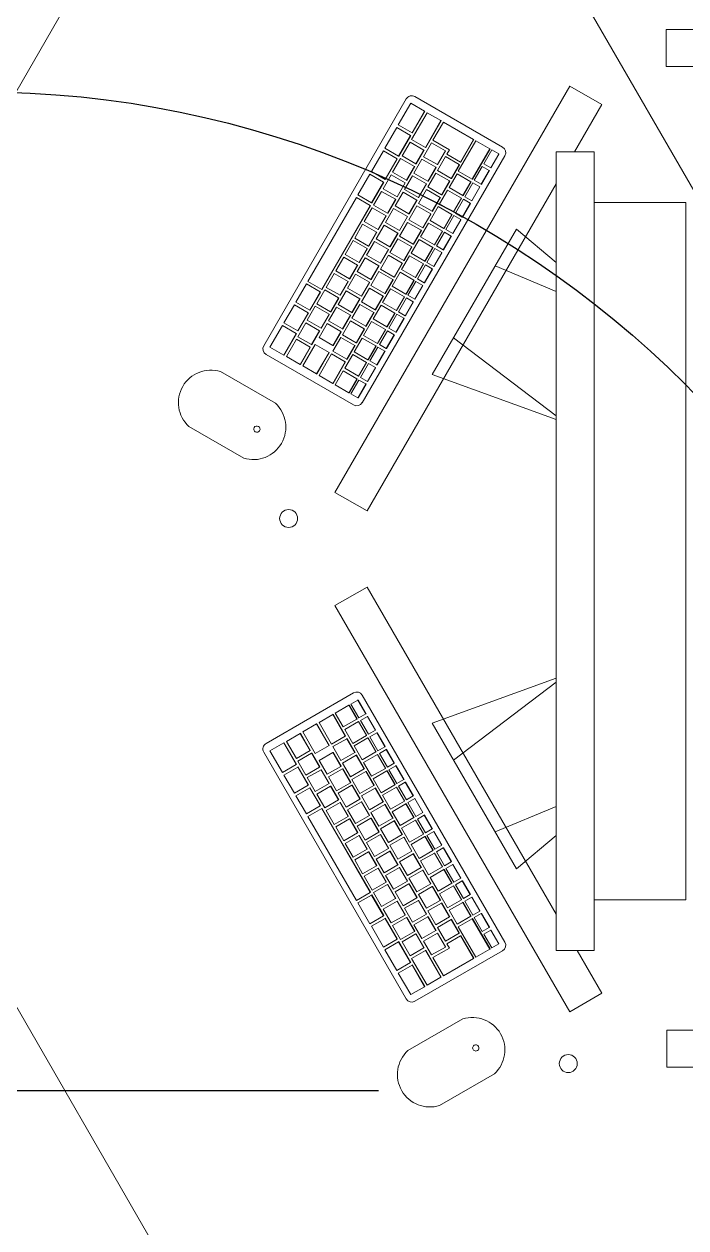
# Model space of a CAD drawing. Header units: millimetres. Extents: x 155920 to 295199, y -4084 to 97293.
# Drawn here: x 174610 to 175273, y 20042 to 21247 of the extents above; entities that cross this region are included whole.
import ezdxf

# ---------------------------------------------------------------- set-up
doc = ezdxf.new("R2010")
doc.units = ezdxf.units.MM
doc.header["$MEASUREMENT"] = 0
for name, color, linetype, lineweight in [('A-GENM', 8, 'CONTINUOUS', 9), ('E-ELEC-EQPM', 8, 'CONTINUOUS', 9), ('I-FURN', 8, 'CONTINUOUS', 9)]:
    doc.layers.add(name, color=color, linetype=linetype, lineweight=lineweight)
doc.layers.add('Social Distancing', color=7, linetype='CONTINUOUS')

msp = doc.modelspace()

# ---------------------------------------------------------------- linework, layer by layer
at = {"layer": 'A-GENM'}
for p, q in [((174850.4, 20924.9), (174993.1, 21172.2)), ((175001.8, 21174.5), (175089.4, 21124)), ((174997.6, 21167.9), (174985.1, 21146.2)), ((175011.4, 21159.9), (174997.6, 21167.9)), ((174998.9, 21138.3), (175011.4, 21159.9)), ((175011.6, 21159.8), (174999.1, 21138.1)), ((175011.4, 21159.9), (175011.6, 21159.8)), ((175013.9, 21158.4), (174998.4, 21131.6)), ((175012.3, 21123.6), (175027.8, 21150.5)), ((175028, 21150.3), (175012.5, 21123.5)), ((175027.8, 21150.5), (175013.9, 21158.4)), ((175030.3, 21149), (175019.8, 21130.8)), ((175027.8, 21150.5), (175028, 21150.3)), ((175060.5, 21131.5), (175030.3, 21149)), ((174983.6, 21143.6), (174971.6, 21122.9)), ((174997.4, 21135.7), (174983.6, 21143.6)), ((174985.1, 21146.2), (174998.9, 21138.3)), ((174985.4, 21114.9), (174997.4, 21135.7)), ((174997.6, 21135.5), (174985.6, 21114.8)), ((174997.4, 21135.7), (174997.6, 21135.5)), ((174998.9, 21138.3), (174999.1, 21138.1)), ((174971.6, 21122.9), (174985.4, 21114.9)), ((174996.9, 21129), (174988.9, 21115.1)), ((175010.8, 21121), (174996.9, 21129)), ((174998.4, 21131.6), (175012.3, 21123.6)), ((175018.3, 21128.2), (175010.3, 21114.3)), ((175012.3, 21123.6), (175012.5, 21123.5)), ((175032.2, 21120.2), (175018.3, 21128.2)), ((175019.8, 21130.8), (175036.2, 21121.3)), ((175062.6, 21130.3), (175045.1, 21100)), ((175047.5, 21109), (175060.5, 21131.5)), ((175060.8, 21131.4), (175047.8, 21108.9)), ((175060.5, 21131.5), (175060.8, 21131.4)), ((175076.7, 21122.2), (175062.6, 21130.3)), ((175091.8, 21115.3), (174949, 20868)), ((174970.1, 21120.3), (174958.1, 21099.5)), ((174983.9, 21112.3), (174970.1, 21120.3)), ((174971.9, 21091.5), (174983.9, 21112.3)), ((174984.1, 21112.2), (174972.1, 21091.4)), ((174987.4, 21112.5), (174979.4, 21098.7)), ((174983.9, 21112.3), (174984.1, 21112.2)), ((174985.4, 21114.9), (174985.6, 21114.8)), ((175001.3, 21104.6), (174987.4, 21112.5)), ((174988.9, 21115.1), (175002.8, 21107.2)), ((175008.8, 21111.7), (175000.8, 21097.9)), ((175002.8, 21107.2), (175010.8, 21121)), ((175011, 21120.9), (175003, 21107)), ((175022.7, 21103.8), (175008.8, 21111.7)), ((175010.3, 21114.3), (175024.2, 21106.4)), ((175010.8, 21121), (175011, 21120.9)), ((175024.2, 21106.4), (175032.2, 21120.2)), ((175032.2, 21114.4), (175024.2, 21100.5)), ((175032.4, 21120.1), (175024.4, 21106.2)), ((175032.2, 21120.2), (175032.4, 21120.1)), ((175046, 21106.4), (175032.2, 21114.4)), ((175036.2, 21121.3), (175033.7, 21117)), ((175033.7, 21117), (175047.5, 21109)), ((175059.2, 21091.9), (175076.7, 21122.2)), ((175076.9, 21122.1), (175059.4, 21091.8)), ((175078.7, 21121.1), (175070.7, 21107.2)), ((175076.7, 21122.2), (175076.9, 21122.1)), ((175077.6, 21103.2), (175085.6, 21117.1)), ((175085.8, 21117), (175077.8, 21103.1)), ((175085.6, 21117.1), (175078.7, 21121.1)), ((175085.6, 21117.1), (175085.8, 21117)), ((174958.1, 21099.5), (174971.9, 21091.5)), ((174979.4, 21098.7), (174993.3, 21090.7)), ((174993.3, 21090.7), (175001.3, 21104.6)), ((175001.5, 21104.4), (174993.5, 21090.6)), ((175001.3, 21104.6), (175001.5, 21104.4)), ((175002.8, 21107.2), (175003, 21107)), ((175014.7, 21089.9), (175022.7, 21103.8)), ((175022.9, 21103.6), (175014.9, 21089.8)), ((175022.7, 21103.8), (175022.9, 21103.6)), ((175024.2, 21106.4), (175024.4, 21106.2)), ((175024.2, 21100.5), (175038, 21092.6)), ((175038, 21092.6), (175046, 21106.4)), ((175046.3, 21106.3), (175038.3, 21092.4)), ((175045.1, 21100), (175059.2, 21091.9)), ((175046, 21106.4), (175046.3, 21106.3)), ((175047.5, 21109), (175047.8, 21108.9)), ((175069.2, 21104.6), (175061.2, 21090.8)), ((175068.1, 21086.8), (175076.1, 21100.6)), ((175076.3, 21100.5), (175068.3, 21086.6)), ((175076.1, 21100.6), (175069.2, 21104.6)), ((175070.7, 21107.2), (175077.6, 21103.2)), ((175076.1, 21100.6), (175076.3, 21100.5)), ((175077.6, 21103.2), (175077.8, 21103.1)), ((174956.6, 21096.9), (174944.6, 21076.1)), ((174970.4, 21088.9), (174956.6, 21096.9)), ((174958.4, 21068.1), (174970.4, 21088.9)), ((174970.6, 21088.8), (174958.6, 21068)), ((174977.9, 21096.1), (174969.9, 21082.2)), ((174970.4, 21088.9), (174970.6, 21088.8)), ((174971.9, 21091.5), (174972.1, 21091.4)), ((174991.8, 21088.1), (174977.9, 21096.1)), ((174983.8, 21074.3), (174991.8, 21088.1)), ((174992, 21088), (174984, 21074.1)), ((174999.3, 21095.3), (174991.3, 21081.4)), ((174991.8, 21088.1), (174992, 21088)), ((174993.3, 21090.7), (174993.5, 21090.6)), ((175013.2, 21087.3), (174999.3, 21095.3)), ((175000.8, 21097.9), (175014.7, 21089.9)), ((175005.2, 21073.5), (175013.2, 21087.3)), ((175013.4, 21087.2), (175005.4, 21073.3)), ((175013.2, 21087.3), (175013.4, 21087.2)), ((175022.7, 21097.9), (175014.7, 21084.1)), ((175014.7, 21089.9), (175014.9, 21089.8)), ((175036.5, 21090), (175022.7, 21097.9)), ((175028.5, 21076.1), (175036.5, 21090)), ((175036.8, 21089.8), (175028.8, 21076)), ((175043.9, 21097.3), (175035.9, 21083.4)), ((175036.5, 21090), (175036.8, 21089.8)), ((175038, 21092.6), (175038.3, 21092.4)), ((175057.7, 21089.3), (175043.9, 21097.3)), ((175049.7, 21075.4), (175057.7, 21089.3)), ((175057.9, 21089.2), (175049.9, 21075.3)), ((175059.7, 21088.2), (175051.7, 21074.3)), ((175057.7, 21089.3), (175057.9, 21089.2)), ((175059.2, 21091.9), (175059.4, 21091.8)), ((175066.6, 21084.2), (175059.7, 21088.2)), ((175061.2, 21090.8), (175068.1, 21086.8)), ((175068.1, 21086.8), (175068.3, 21086.6)), ((174944.6, 21076.1), (174958.4, 21068.1)), ((174968.4, 21079.6), (174960.4, 21065.8)), ((174982.3, 21071.7), (174968.4, 21079.6)), ((174969.9, 21082.2), (174983.8, 21074.3)), ((174989.8, 21078.8), (174981.8, 21065)), ((174983.8, 21074.3), (174984, 21074.1)), ((175003.7, 21070.9), (174989.8, 21078.8)), ((174991.3, 21081.4), (175005.2, 21073.5)), ((175013.2, 21081.5), (175005.2, 21067.6)), ((175027, 21073.5), (175013.2, 21081.5)), ((175014.7, 21084.1), (175028.5, 21076.1)), ((175034.4, 21080.8), (175026.4, 21067)), ((175028.5, 21076.1), (175028.8, 21076)), ((175048.2, 21072.8), (175034.4, 21080.8)), ((175035.9, 21083.4), (175049.7, 21075.4)), ((175049.7, 21075.4), (175049.9, 21075.3)), ((175051.7, 21074.3), (175058.6, 21070.3)), ((175058.6, 21070.3), (175066.6, 21084.2)), ((175066.8, 21084), (175058.8, 21070.2)), ((175066.6, 21084.2), (175066.8, 21084)), ((174943.1, 21073.5), (174894.6, 20989.5)), ((174908.4, 20981.5), (174956.9, 21065.5)), ((174957.1, 21065.4), (174908.6, 20981.4)), ((174956.9, 21065.5), (174943.1, 21073.5)), ((174958.9, 21063.2), (174950.9, 21049.3)), ((174956.9, 21065.5), (174957.1, 21065.4)), ((174958.4, 21068.1), (174958.6, 21068)), ((174972.8, 21055.2), (174958.9, 21063.2)), ((174960.4, 21065.8), (174974.3, 21057.8)), ((174980.3, 21062.4), (174972.3, 21048.5)), ((174974.3, 21057.8), (174982.3, 21071.7)), ((174982.5, 21071.5), (174974.5, 21057.7)), ((174994.2, 21054.4), (174980.3, 21062.4)), ((174981.8, 21065), (174995.7, 21057)), ((174982.3, 21071.7), (174982.5, 21071.5)), ((174995.7, 21057), (175003.7, 21070.9)), ((175003.7, 21065), (174995.7, 21051.2)), ((175003.9, 21070.7), (174995.9, 21056.9)), ((175003.7, 21070.9), (175003.9, 21070.7)), ((175017.5, 21057.1), (175003.7, 21065)), ((175005.2, 21073.5), (175005.4, 21073.3)), ((175005.2, 21067.6), (175019, 21059.7)), ((175024.9, 21064.4), (175016.9, 21050.5)), ((175019, 21059.7), (175027, 21073.5)), ((175027.3, 21073.4), (175019.3, 21059.5)), ((175038.7, 21056.4), (175024.9, 21064.4)), ((175026.4, 21067), (175040.2, 21059)), ((175027, 21073.5), (175027.3, 21073.4)), ((175040.2, 21059), (175048.2, 21072.8)), ((175048.4, 21072.7), (175040.4, 21058.9)), ((175050.2, 21071.7), (175042.2, 21057.9)), ((175048.2, 21072.8), (175048.4, 21072.7)), ((175049.1, 21053.9), (175057.1, 21067.7)), ((175057.3, 21067.6), (175049.3, 21053.7)), ((175057.1, 21067.7), (175050.2, 21071.7)), ((175057.1, 21067.7), (175057.3, 21067.6)), ((175058.6, 21070.3), (175058.8, 21070.2)), ((174964.8, 21041.3), (174972.8, 21055.2)), ((174973, 21055.1), (174965, 21041.2)), ((174972.8, 21055.2), (174973, 21055.1)), ((174974.3, 21057.8), (174974.5, 21057.7)), ((174986.2, 21040.5), (174994.2, 21054.4)), ((174994.4, 21054.3), (174986.4, 21040.4)), ((174994.2, 21054.4), (174994.4, 21054.3)), ((174995.7, 21057), (174995.9, 21056.9)), ((174995.7, 21051.2), (175009.5, 21043.2)), ((175009.5, 21043.2), (175017.5, 21057.1)), ((175017.8, 21056.9), (175009.8, 21043.1)), ((175016.9, 21050.5), (175030.7, 21042.5)), ((175017.5, 21057.1), (175017.8, 21056.9)), ((175019, 21059.7), (175019.3, 21059.5)), ((175030.7, 21042.5), (175038.7, 21056.4)), ((175038.9, 21056.3), (175030.9, 21042.4)), ((175040.7, 21055.3), (175032.7, 21041.4)), ((175038.7, 21056.4), (175038.9, 21056.3)), ((175039.6, 21037.4), (175047.6, 21051.3)), ((175047.8, 21051.1), (175039.8, 21037.3)), ((175040.2, 21059), (175040.4, 21058.9)), ((175047.6, 21051.3), (175040.7, 21055.3)), ((175042.2, 21057.9), (175049.1, 21053.9)), ((175047.6, 21051.3), (175047.8, 21051.1)), ((175049.1, 21053.9), (175049.3, 21053.7)), ((174949.4, 21046.7), (174941.4, 21032.9)), ((174963.3, 21038.7), (174949.4, 21046.7)), ((174950.9, 21049.3), (174964.8, 21041.3)), ((174955.3, 21024.9), (174963.3, 21038.7)), ((174963.5, 21038.6), (174955.5, 21024.8)), ((174970.8, 21045.9), (174962.8, 21032.1)), ((174963.3, 21038.7), (174963.5, 21038.6)), ((174964.8, 21041.3), (174965, 21041.2)), ((174984.7, 21037.9), (174970.8, 21045.9)), ((174972.3, 21048.5), (174986.2, 21040.5)), ((174994.2, 21048.6), (174986.2, 21034.7)), ((174986.2, 21040.5), (174986.4, 21040.4)), ((175008, 21040.6), (174994.2, 21048.6)), ((175000, 21026.7), (175008, 21040.6)), ((175008.3, 21040.5), (175000.3, 21026.6)), ((175015.4, 21047.9), (175007.4, 21034.1)), ((175008, 21040.6), (175008.3, 21040.5)), ((175009.5, 21043.2), (175009.8, 21043.1)), ((175029.2, 21039.9), (175015.4, 21047.9)), ((175021.2, 21026.1), (175029.2, 21039.9)), ((175029.4, 21039.8), (175021.4, 21025.9)), ((175031.2, 21038.8), (175023.2, 21025)), ((175029.2, 21039.9), (175029.4, 21039.8)), ((175030.7, 21042.5), (175030.9, 21042.4)), ((175038.1, 21034.8), (175031.2, 21038.8)), ((175032.7, 21041.4), (175039.6, 21037.4)), ((174939.9, 21030.3), (174931.9, 21016.4)), ((174953.8, 21022.3), (174939.9, 21030.3)), ((174941.4, 21032.9), (174955.3, 21024.9)), ((174961.3, 21029.5), (174953.3, 21015.6)), ((174975.2, 21021.5), (174961.3, 21029.5)), ((174962.8, 21032.1), (174976.7, 21024.1)), ((174976.7, 21024.1), (174984.7, 21037.9)), ((174984.7, 21032.1), (174976.7, 21018.3)), ((174984.9, 21037.8), (174976.9, 21023.9)), ((174984.7, 21037.9), (174984.9, 21037.8)), ((174998.5, 21024.1), (174984.7, 21032.1)), ((174986.2, 21034.7), (175000, 21026.7)), ((175005.9, 21031.5), (174997.9, 21017.6)), ((175000, 21026.7), (175000.3, 21026.6)), ((175019.7, 21023.5), (175005.9, 21031.5)), ((175007.4, 21034.1), (175021.2, 21026.1)), ((175021.2, 21026.1), (175021.4, 21025.9)), ((175030.1, 21021), (175038.1, 21034.8)), ((175038.3, 21034.7), (175030.3, 21020.8)), ((175038.1, 21034.8), (175038.3, 21034.7)), ((175039.6, 21037.4), (175039.8, 21037.3)), ((174931.9, 21016.4), (174945.8, 21008.4)), ((174945.8, 21008.4), (174953.8, 21022.3)), ((174954, 21022.2), (174946, 21008.3)), ((174953.3, 21015.6), (174967.2, 21007.6)), ((174953.8, 21022.3), (174954, 21022.2)), ((174955.3, 21024.9), (174955.5, 21024.8)), ((174967.2, 21007.6), (174975.2, 21021.5)), ((174975.2, 21015.7), (174967.2, 21001.8)), ((174975.4, 21021.4), (174967.4, 21007.5)), ((174975.2, 21021.5), (174975.4, 21021.4)), ((174989, 21007.7), (174975.2, 21015.7)), ((174976.7, 21024.1), (174976.9, 21023.9)), ((174976.7, 21018.3), (174990.5, 21010.3)), ((174996.4, 21015), (174988.4, 21001.2)), ((174990.5, 21010.3), (174998.5, 21024.1)), ((174998.8, 21024), (174990.8, 21010.2)), ((175010.2, 21007), (174996.4, 21015)), ((174997.9, 21017.6), (175011.7, 21009.6)), ((174998.5, 21024.1), (174998.8, 21024)), ((175011.7, 21009.6), (175019.7, 21023.5)), ((175019.9, 21023.3), (175011.9, 21009.5)), ((175021.7, 21022.4), (175013.7, 21008.5)), ((175019.7, 21023.5), (175019.9, 21023.3)), ((175020.6, 21004.5), (175028.6, 21018.4)), ((175028.8, 21018.2), (175020.8, 21004.4)), ((175028.6, 21018.4), (175021.7, 21022.4)), ((175023.2, 21025), (175030.1, 21021)), ((175028.6, 21018.4), (175028.8, 21018.2)), ((175030.1, 21021), (175030.3, 21020.8)), ((174930.4, 21013.8), (174922.4, 21000)), ((174944.3, 21005.8), (174930.4, 21013.8)), ((174936.3, 20992), (174944.3, 21005.8)), ((174944.5, 21005.7), (174936.5, 20991.8)), ((174951.8, 21013), (174943.8, 20999.2)), ((174944.3, 21005.8), (174944.5, 21005.7)), ((174945.8, 21008.4), (174946, 21008.3)), ((174965.7, 21005), (174951.8, 21013)), ((174957.7, 20991.2), (174965.7, 21005)), ((174965.9, 21004.9), (174957.9, 20991)), ((174965.7, 21005), (174965.9, 21004.9)), ((174967.2, 21007.6), (174967.4, 21007.5)), ((174967.2, 21001.8), (174981, 20993.8)), ((174981, 20993.8), (174989, 21007.7)), ((174989.3, 21007.6), (174981.3, 20993.7)), ((174989, 21007.7), (174989.3, 21007.6)), ((174990.5, 21010.3), (174990.8, 21010.2)), ((175002.2, 20993.2), (175010.2, 21007)), ((175010.4, 21006.9), (175002.4, 20993)), ((175012.2, 21005.9), (175004.2, 20992)), ((175010.2, 21007), (175010.4, 21006.9)), ((175011.1, 20988.1), (175019.1, 21001.9)), ((175011.7, 21009.6), (175011.9, 21009.5)), ((175019.1, 21001.9), (175012.2, 21005.9)), ((175013.7, 21008.5), (175020.6, 21004.5)), ((175019.1, 21001.9), (175019.3, 21001.8)), ((175020.6, 21004.5), (175020.8, 21004.4)), ((174920.9, 20997.4), (174912.9, 20983.5)), ((174934.8, 20989.4), (174920.9, 20997.4)), ((174922.4, 21000), (174936.3, 20992)), ((174942.3, 20996.6), (174934.3, 20982.7)), ((174936.3, 20992), (174936.5, 20991.8)), ((174956.2, 20988.6), (174942.3, 20996.6)), ((174943.8, 20999.2), (174957.7, 20991.2)), ((174965.7, 20999.2), (174957.7, 20985.4)), ((174957.7, 20991.2), (174957.9, 20991)), ((174979.5, 20991.2), (174965.7, 20999.2)), ((174971.5, 20977.4), (174979.5, 20991.2)), ((174979.8, 20991.1), (174971.8, 20977.2)), ((174986.9, 20998.6), (174978.9, 20984.7)), ((174979.5, 20991.2), (174979.8, 20991.1)), ((174981, 20993.8), (174981.3, 20993.7)), ((175000.7, 20990.6), (174986.9, 20998.6)), ((174988.4, 21001.2), (175002.2, 20993.2)), ((174992.7, 20976.7), (175000.7, 20990.6)), ((175000.9, 20990.4), (174992.9, 20976.6)), ((175000.7, 20990.6), (175000.9, 20990.4)), ((175002.2, 20993.2), (175002.4, 20993)), ((175004.2, 20992), (175011.1, 20988.1)), ((175019.3, 21001.8), (175011.3, 20987.9)), ((174893.1, 20986.9), (174882.6, 20968.7)), ((174906.9, 20978.9), (174893.1, 20986.9)), ((174894.6, 20989.5), (174908.4, 20981.5)), ((174896.4, 20960.7), (174906.9, 20978.9)), ((174907.1, 20978.8), (174896.6, 20960.6)), ((174911.4, 20980.9), (174903.4, 20967.1)), ((174906.9, 20978.9), (174907.1, 20978.8)), ((174908.4, 20981.5), (174908.6, 20981.4)), ((174925.3, 20972.9), (174911.4, 20980.9)), ((174912.9, 20983.5), (174926.8, 20975.5)), ((174932.8, 20980.1), (174924.8, 20966.3)), ((174926.8, 20975.5), (174934.8, 20989.4)), ((174935, 20989.2), (174927, 20975.4)), ((174946.7, 20972.1), (174932.8, 20980.1)), ((174934.3, 20982.7), (174948.2, 20974.7)), ((174934.8, 20989.4), (174935, 20989.2)), ((174948.2, 20974.7), (174956.2, 20988.6)), ((174956.2, 20982.8), (174948.2, 20968.9)), ((174956.4, 20988.4), (174948.4, 20974.6)), ((174956.2, 20988.6), (174956.4, 20988.4)), ((174970, 20974.8), (174956.2, 20982.8)), ((174957.7, 20985.4), (174971.5, 20977.4)), ((174977.4, 20982.1), (174969.4, 20968.2)), ((174991.2, 20974.1), (174977.4, 20982.1)), ((174978.9, 20984.7), (174992.7, 20976.7)), ((175002.7, 20989.4), (174994.7, 20975.6)), ((175001.6, 20971.6), (175009.6, 20985.5)), ((175009.8, 20985.3), (175001.8, 20971.5)), ((175009.6, 20985.5), (175002.7, 20989.4)), ((175009.6, 20985.5), (175009.8, 20985.3)), ((175011.1, 20988.1), (175011.3, 20987.9)), ((174881.1, 20966.1), (174870.6, 20947.9)), ((174894.9, 20958.1), (174881.1, 20966.1)), ((174882.6, 20968.7), (174896.4, 20960.7)), ((174903.4, 20967.1), (174917.3, 20959.1)), ((174917.3, 20959.1), (174925.3, 20972.9)), ((174925.5, 20972.8), (174917.5, 20958.9)), ((174924.8, 20966.3), (174938.7, 20958.3)), ((174925.3, 20972.9), (174925.5, 20972.8)), ((174926.8, 20975.5), (174927, 20975.4)), ((174938.7, 20958.3), (174946.7, 20972.1)), ((174946.7, 20966.3), (174938.7, 20952.5)), ((174946.9, 20972), (174938.9, 20958.1)), ((174946.7, 20972.1), (174946.9, 20972)), ((174960.5, 20958.3), (174946.7, 20966.3)), ((174948.2, 20974.7), (174948.4, 20974.6)), ((174948.2, 20968.9), (174962, 20960.9)), ((174967.9, 20965.6), (174959.9, 20951.8)), ((174962, 20960.9), (174970, 20974.8)), ((174970.3, 20974.6), (174962.3, 20960.8)), ((174981.7, 20957.7), (174967.9, 20965.6)), ((174969.4, 20968.2), (174983.2, 20960.3)), ((174970, 20974.8), (174970.3, 20974.6)), ((174971.5, 20977.4), (174971.8, 20977.2)), ((174983.2, 20960.3), (174991.2, 20974.1)), ((174991.4, 20974), (174983.4, 20960.1)), ((174993.2, 20973), (174985.2, 20959.1)), ((174991.2, 20974.1), (174991.4, 20974)), ((174992.1, 20955.1), (175000.1, 20969)), ((175000.3, 20968.9), (174992.3, 20955)), ((174992.7, 20976.7), (174992.9, 20976.6)), ((175000.1, 20969), (174993.2, 20973)), ((174994.7, 20975.6), (175001.6, 20971.6)), ((175000.1, 20969), (175000.3, 20968.9)), ((175001.6, 20971.6), (175001.8, 20971.5)), ((174884.4, 20940), (174894.9, 20958.1)), ((174895.1, 20958), (174884.6, 20939.8)), ((174901.9, 20964.5), (174893.9, 20950.6)), ((174894.9, 20958.1), (174895.1, 20958)), ((174896.4, 20960.7), (174896.6, 20960.6)), ((174915.8, 20956.5), (174901.9, 20964.5)), ((174907.8, 20942.6), (174915.8, 20956.5)), ((174916, 20956.3), (174908, 20942.5)), ((174923.3, 20963.7), (174915.3, 20949.8)), ((174915.8, 20956.5), (174916, 20956.3)), ((174917.3, 20959.1), (174917.5, 20958.9)), ((174937.2, 20955.7), (174923.3, 20963.7)), ((174929.2, 20941.8), (174937.2, 20955.7)), ((174937.4, 20955.5), (174929.4, 20941.7)), ((174937.2, 20955.7), (174937.4, 20955.5)), ((174938.7, 20958.3), (174938.9, 20958.1)), ((174952.5, 20944.5), (174960.5, 20958.3)), ((174960.8, 20958.2), (174952.8, 20944.3)), ((174960.5, 20958.3), (174960.8, 20958.2)), ((174962, 20960.9), (174962.3, 20960.8)), ((174973.7, 20943.8), (174981.7, 20957.7)), ((174981.9, 20957.5), (174973.9, 20943.7)), ((174983.7, 20956.5), (174975.7, 20942.7)), ((174981.7, 20957.7), (174981.9, 20957.5)), ((174983.2, 20960.3), (174983.4, 20960.1)), ((174990.6, 20952.5), (174983.7, 20956.5)), ((174985.2, 20959.1), (174992.1, 20955.1)), ((174992.1, 20955.1), (174992.3, 20955)), ((174869.1, 20945.3), (174856.6, 20923.7)), ((174882.9, 20937.4), (174869.1, 20945.3)), ((174870.6, 20947.9), (174884.4, 20940)), ((174892.4, 20948), (174884.4, 20934.1)), ((174906.3, 20940), (174892.4, 20948)), ((174893.9, 20950.6), (174907.8, 20942.6)), ((174913.8, 20947.2), (174905.8, 20933.3)), ((174907.8, 20942.6), (174908, 20942.5)), ((174927.7, 20939.2), (174913.8, 20947.2)), ((174915.3, 20949.8), (174929.2, 20941.8)), ((174937.2, 20949.9), (174929.2, 20936)), ((174929.2, 20941.8), (174929.4, 20941.7)), ((174951, 20941.9), (174937.2, 20949.9)), ((174938.7, 20952.5), (174952.5, 20944.5)), ((174943, 20928), (174951, 20941.9)), ((174951.3, 20941.7), (174943.3, 20927.9)), ((174958.4, 20949.2), (174950.4, 20935.3)), ((174951, 20941.9), (174951.3, 20941.7)), ((174952.5, 20944.5), (174952.8, 20944.3)), ((174972.2, 20941.2), (174958.4, 20949.2)), ((174959.9, 20951.8), (174973.7, 20943.8)), ((174973.7, 20943.8), (174973.9, 20943.7)), ((174975.7, 20942.7), (174982.6, 20938.7)), ((174982.6, 20938.7), (174990.6, 20952.5)), ((174990.8, 20952.4), (174982.8, 20938.6)), ((174990.6, 20952.5), (174990.8, 20952.4)), ((174870.4, 20915.7), (174882.9, 20937.4)), ((174883.1, 20937.2), (174870.6, 20915.6)), ((174883, 20931.5), (174873, 20914.2)), ((174882.9, 20937.4), (174883.1, 20937.2)), ((174896.8, 20923.6), (174883, 20931.5)), ((174884.4, 20940), (174884.6, 20939.8)), ((174884.4, 20934.1), (174898.3, 20926.2)), ((174898.3, 20926.2), (174906.3, 20940)), ((174906.5, 20939.9), (174898.5, 20926)), ((174905.8, 20933.3), (174919.7, 20925.4)), ((174906.3, 20940), (174906.5, 20939.9)), ((174919.7, 20925.4), (174927.7, 20939.2)), ((174927.7, 20933.4), (174919.7, 20919.5)), ((174927.9, 20939.1), (174919.9, 20925.2)), ((174927.7, 20939.2), (174927.9, 20939.1)), ((174941.5, 20925.4), (174927.7, 20933.4)), ((174929.2, 20936), (174943, 20928)), ((174948.9, 20932.7), (174940.9, 20918.9)), ((174962.7, 20924.8), (174948.9, 20932.7)), ((174950.4, 20935.3), (174964.2, 20927.4)), ((174964.2, 20927.4), (174972.2, 20941.2)), ((174972.4, 20941.1), (174964.4, 20927.2)), ((174974.2, 20940.1), (174966.2, 20926.2)), ((174972.2, 20941.2), (174972.4, 20941.1)), ((174973.1, 20922.2), (174981.1, 20936.1)), ((174981.3, 20936), (174973.3, 20922.1)), ((174981.1, 20936.1), (174974.2, 20940.1)), ((174981.1, 20936.1), (174981.3, 20936)), ((174982.6, 20938.7), (174982.8, 20938.6)), ((174856.6, 20923.7), (174870.4, 20915.7)), ((174886.8, 20906.2), (174896.8, 20923.6)), ((174897, 20923.4), (174887, 20906.1)), ((174901.9, 20926.4), (174889.4, 20904.8)), ((174896.8, 20923.6), (174897, 20923.4)), ((174898.3, 20926.2), (174898.5, 20926)), ((174915.7, 20918.4), (174901.9, 20926.4)), ((174903.2, 20896.8), (174915.7, 20918.4)), ((174915.9, 20918.3), (174903.4, 20896.6)), ((174915.7, 20918.4), (174915.9, 20918.3)), ((174919.7, 20925.4), (174919.9, 20925.2)), ((174919.7, 20919.5), (174933.5, 20911.6)), ((174933.5, 20911.6), (174941.5, 20925.4)), ((174941.8, 20925.3), (174933.8, 20911.4)), ((174940.9, 20918.9), (174954.7, 20910.9)), ((174941.5, 20925.4), (174941.8, 20925.3)), ((174943, 20928), (174943.3, 20927.9)), ((174954.7, 20910.9), (174962.7, 20924.8)), ((174962.9, 20924.6), (174954.9, 20910.8)), ((174964.7, 20923.6), (174956.7, 20909.8)), ((174962.7, 20924.8), (174962.9, 20924.6)), ((174963.6, 20905.8), (174971.6, 20919.6)), ((174971.8, 20919.5), (174963.8, 20905.6)), ((174964.2, 20927.4), (174964.4, 20927.2)), ((174971.6, 20919.6), (174964.7, 20923.6)), ((174966.2, 20926.2), (174973.1, 20922.2)), ((174971.6, 20919.6), (174971.8, 20919.5)), ((174973.1, 20922.2), (174973.3, 20922.1)), ((174940.3, 20865.7), (174852.7, 20916.3)), ((174870.4, 20915.7), (174870.6, 20915.6)), ((174873, 20914.2), (174886.8, 20906.2)), ((174886.8, 20906.2), (174887, 20906.1)), ((174918.2, 20916.9), (174905.7, 20895.3)), ((174932, 20909), (174918.2, 20916.9)), ((174919.5, 20887.3), (174932, 20909)), ((174932.3, 20908.8), (174919.8, 20887.2)), ((174939.4, 20916.3), (174931.4, 20902.4)), ((174932, 20909), (174932.3, 20908.8)), ((174933.5, 20911.6), (174933.8, 20911.4)), ((174953.2, 20908.3), (174939.4, 20916.3)), ((174945.2, 20894.4), (174953.2, 20908.3)), ((174953.4, 20908.2), (174945.4, 20894.3)), ((174955.2, 20907.2), (174947.2, 20893.3)), ((174953.2, 20908.3), (174953.4, 20908.2)), ((174954.7, 20910.9), (174954.9, 20910.8)), ((174962.1, 20903.2), (174955.2, 20907.2)), ((174956.7, 20909.8), (174963.6, 20905.8)), ((174963.6, 20905.8), (174963.8, 20905.6)), ((174862.1, 20867.4), (174807.1, 20899.1)), ((174889.4, 20904.8), (174903.2, 20896.8)), ((174903.2, 20896.8), (174903.4, 20896.6)), ((174905.7, 20895.3), (174919.5, 20887.3)), ((174929.9, 20899.8), (174921.9, 20886)), ((174943.7, 20891.8), (174929.9, 20899.8)), ((174931.4, 20902.4), (174945.2, 20894.4)), ((174945.2, 20894.4), (174945.4, 20894.3)), ((174947.2, 20893.3), (174954.1, 20889.3)), ((174954.1, 20889.3), (174962.1, 20903.2)), ((174962.3, 20903), (174954.3, 20889.2)), ((174962.1, 20903.2), (174962.3, 20903)), ((174919.5, 20887.3), (174919.8, 20887.2)), ((174921.9, 20886), (174935.7, 20878)), ((174935.7, 20878), (174943.7, 20891.8)), ((174943.9, 20891.7), (174935.9, 20877.9)), ((174945.7, 20890.7), (174937.7, 20876.9)), ((174943.7, 20891.8), (174943.9, 20891.7)), ((174944.6, 20872.9), (174952.6, 20886.7)), ((174952.8, 20886.6), (174944.8, 20872.7)), ((174952.6, 20886.7), (174945.7, 20890.7)), ((174952.6, 20886.7), (174952.8, 20886.6)), ((174954.1, 20889.3), (174954.3, 20889.2)), ((174935.7, 20878), (174935.9, 20877.9)), ((174937.7, 20876.9), (174944.6, 20872.9)), ((174944.6, 20872.9), (174944.8, 20872.7)), ((174775.3, 20844.1), (174830.3, 20812.4)), ((174940.3, 20577.4), (174852.7, 20526.8)), ((174944.6, 20570.2), (174937.7, 20566.2)), ((174944.8, 20570.3), (174944.6, 20570.2)), ((174952.6, 20556.3), (174944.6, 20570.2)), ((174944.8, 20570.3), (174952.8, 20556.5)), ((175091.8, 20327.8), (174949, 20575)), ((174919.5, 20555.7), (174905.7, 20547.8)), ((174919.8, 20555.9), (174919.5, 20555.7)), ((174932, 20534.1), (174919.5, 20555.7)), ((174919.8, 20555.9), (174932.3, 20534.2)), ((174935.7, 20565.1), (174921.9, 20557.1)), ((174921.9, 20557.1), (174929.9, 20543.2)), ((174935.9, 20565.2), (174935.7, 20565.1)), ((174943.7, 20551.2), (174935.7, 20565.1)), ((174935.9, 20565.2), (174943.9, 20551.3)), ((174937.7, 20566.2), (174945.7, 20552.3)), ((174945.7, 20552.3), (174952.6, 20556.3)), ((174952.8, 20556.5), (174952.6, 20556.3)), ((174903.2, 20546.3), (174889.4, 20538.3)), ((174903.4, 20546.4), (174903.2, 20546.3)), ((174915.7, 20524.6), (174903.2, 20546.3)), ((174903.4, 20546.4), (174915.9, 20524.8)), ((174905.7, 20547.8), (174918.2, 20526.1)), ((174929.9, 20543.2), (174943.7, 20551.2)), ((174945.2, 20548.6), (174931.4, 20540.6)), ((174943.9, 20551.3), (174943.7, 20551.2)), ((174945.4, 20548.7), (174945.2, 20548.6)), ((174953.2, 20534.8), (174945.2, 20548.6)), ((174945.4, 20548.7), (174953.4, 20534.9)), ((174954.1, 20553.7), (174947.2, 20549.7)), ((174947.2, 20549.7), (174955.2, 20535.9)), ((174954.3, 20553.9), (174954.1, 20553.7)), ((174962.1, 20539.9), (174954.1, 20553.7)), ((174954.3, 20553.9), (174962.3, 20540)), ((174886.8, 20536.8), (174873, 20528.8)), ((174887, 20536.9), (174886.8, 20536.8)), ((174896.8, 20519.5), (174886.8, 20536.8)), ((174887, 20536.9), (174897, 20519.6)), ((174889.4, 20538.3), (174901.9, 20516.7)), ((174918.2, 20526.1), (174932, 20534.1)), ((174931.4, 20540.6), (174939.4, 20526.8)), ((174932.3, 20534.2), (174932, 20534.1)), ((174933.8, 20531.6), (174933.5, 20531.5)), ((174933.8, 20531.6), (174941.8, 20517.8)), ((174939.4, 20526.8), (174953.2, 20534.8)), ((174954.7, 20532.2), (174940.9, 20524.2)), ((174953.4, 20534.9), (174953.2, 20534.8)), ((174954.9, 20532.3), (174954.7, 20532.2)), ((174962.7, 20518.3), (174954.7, 20532.2)), ((174954.9, 20532.3), (174962.9, 20518.4)), ((174955.2, 20535.9), (174962.1, 20539.9)), ((174963.6, 20537.3), (174956.7, 20533.3)), ((174956.7, 20533.3), (174964.7, 20519.4)), ((174962.3, 20540), (174962.1, 20539.9)), ((174963.8, 20537.4), (174963.6, 20537.3)), ((174971.6, 20523.4), (174963.6, 20537.3)), ((174963.8, 20537.4), (174971.8, 20523.6)), ((174870.4, 20527.3), (174856.6, 20519.4)), ((174870.6, 20527.5), (174870.4, 20527.3)), ((174882.9, 20505.7), (174870.4, 20527.3)), ((174870.6, 20527.5), (174883.1, 20505.8)), ((174873, 20528.8), (174883, 20511.5)), ((174897, 20519.6), (174896.8, 20519.5)), ((174901.9, 20516.7), (174915.7, 20524.6)), ((174915.9, 20524.8), (174915.7, 20524.6)), ((174933.5, 20531.5), (174919.7, 20523.5)), ((174919.7, 20523.5), (174927.7, 20509.7)), ((174941.5, 20517.6), (174933.5, 20531.5)), ((174940.9, 20524.2), (174948.9, 20510.3)), ((174964.7, 20519.4), (174971.6, 20523.4)), ((174973.1, 20520.8), (174966.2, 20516.8)), ((174971.8, 20523.6), (174971.6, 20523.4)), ((174973.3, 20521), (174973.1, 20520.8)), ((174981.1, 20507), (174973.1, 20520.8)), ((174973.3, 20521), (174981.3, 20507.1)), ((174850.4, 20518.1), (174993.1, 20270.8)), ((174856.6, 20519.4), (174869.1, 20497.7)), ((174883, 20511.5), (174896.8, 20519.5)), ((174898.3, 20516.9), (174884.4, 20508.9)), ((174884.4, 20508.9), (174892.4, 20495.1)), ((174898.5, 20517), (174898.3, 20516.9)), ((174906.3, 20503), (174898.3, 20516.9)), ((174898.5, 20517), (174906.5, 20503.2)), ((174919.7, 20517.7), (174905.8, 20509.7)), ((174905.8, 20509.7), (174913.8, 20495.9)), ((174919.9, 20517.8), (174919.7, 20517.7)), ((174927.7, 20503.8), (174919.7, 20517.7)), ((174919.9, 20517.8), (174927.9, 20504)), ((174927.7, 20509.7), (174941.5, 20517.6)), ((174943, 20515), (174929.2, 20507.1)), ((174941.8, 20517.8), (174941.5, 20517.6)), ((174943.3, 20515.2), (174943, 20515)), ((174951, 20501.2), (174943, 20515)), ((174943.3, 20515.2), (174951.3, 20501.3)), ((174948.9, 20510.3), (174962.7, 20518.3)), ((174964.2, 20515.7), (174950.4, 20507.7)), ((174950.4, 20507.7), (174958.4, 20493.9)), ((174962.9, 20518.4), (174962.7, 20518.3)), ((174964.4, 20515.8), (174964.2, 20515.7)), ((174972.2, 20501.8), (174964.2, 20515.7)), ((174964.4, 20515.8), (174972.4, 20502)), ((174966.2, 20516.8), (174974.2, 20503)), ((174869.1, 20497.7), (174882.9, 20505.7)), ((174884.4, 20503.1), (174870.6, 20495.1)), ((174883.1, 20505.8), (174882.9, 20505.7)), ((174884.6, 20503.2), (174884.4, 20503.1)), ((174894.9, 20484.9), (174884.4, 20503.1)), ((174884.6, 20503.2), (174895.1, 20485)), ((174892.4, 20495.1), (174906.3, 20503)), ((174907.8, 20500.4), (174893.9, 20492.5)), ((174906.5, 20503.2), (174906.3, 20503)), ((174908, 20500.6), (174907.8, 20500.4)), ((174915.8, 20486.6), (174907.8, 20500.4)), ((174908, 20500.6), (174916, 20486.7)), ((174913.8, 20495.9), (174927.7, 20503.8)), ((174929.2, 20501.2), (174915.3, 20493.3)), ((174927.9, 20504), (174927.7, 20503.8)), ((174929.2, 20507.1), (174937.2, 20493.2)), ((174929.4, 20501.4), (174929.2, 20501.2)), ((174937.2, 20487.4), (174929.2, 20501.2)), ((174929.4, 20501.4), (174937.4, 20487.5)), ((174937.2, 20493.2), (174951, 20501.2)), ((174952.5, 20498.6), (174938.7, 20490.6)), ((174951.3, 20501.3), (174951, 20501.2)), ((174952.8, 20498.7), (174952.5, 20498.6)), ((174960.5, 20484.7), (174952.5, 20498.6)), ((174952.8, 20498.7), (174960.8, 20484.9)), ((174958.4, 20493.9), (174972.2, 20501.8)), ((174973.7, 20499.2), (174959.9, 20491.3)), ((174972.4, 20502), (174972.2, 20501.8)), ((174973.9, 20499.4), (174973.7, 20499.2)), ((174981.7, 20485.4), (174973.7, 20499.2)), ((174973.9, 20499.4), (174981.9, 20485.5)), ((174974.2, 20503), (174981.1, 20507)), ((174982.6, 20504.4), (174975.7, 20500.4)), ((174975.7, 20500.4), (174983.7, 20486.5)), ((174981.3, 20507.1), (174981.1, 20507)), ((174982.8, 20504.5), (174982.6, 20504.4)), ((174990.6, 20490.5), (174982.6, 20504.4)), ((174982.8, 20504.5), (174990.8, 20490.6)), ((174870.6, 20495.1), (174881.1, 20476.9)), ((174881.1, 20476.9), (174894.9, 20484.9)), ((174893.9, 20492.5), (174901.9, 20478.6)), ((174895.1, 20485), (174894.9, 20484.9)), ((174901.9, 20478.6), (174915.8, 20486.6)), ((174917.3, 20484), (174903.4, 20476)), ((174915.3, 20493.3), (174923.3, 20479.4)), ((174916, 20486.7), (174915.8, 20486.6)), ((174917.5, 20484.1), (174917.3, 20484)), ((174925.3, 20470.1), (174917.3, 20484)), ((174917.5, 20484.1), (174925.5, 20470.3)), ((174923.3, 20479.4), (174937.2, 20487.4)), ((174938.7, 20484.8), (174924.8, 20476.8)), ((174937.4, 20487.5), (174937.2, 20487.4)), ((174938.7, 20490.6), (174946.7, 20476.7)), ((174938.9, 20484.9), (174938.7, 20484.8)), ((174946.7, 20470.9), (174938.7, 20484.8)), ((174938.9, 20484.9), (174946.9, 20471.1)), ((174946.7, 20476.7), (174960.5, 20484.7)), ((174959.9, 20491.3), (174967.9, 20477.4)), ((174960.8, 20484.9), (174960.5, 20484.7)), ((174967.9, 20477.4), (174981.7, 20485.4)), ((174981.9, 20485.5), (174981.7, 20485.4)), ((174983.7, 20486.5), (174990.6, 20490.5)), ((174992.1, 20487.9), (174985.2, 20483.9)), ((174985.2, 20483.9), (174993.2, 20470.1)), ((174990.8, 20490.6), (174990.6, 20490.5)), ((174992.3, 20488), (174992.1, 20487.9)), ((175000.1, 20474.1), (174992.1, 20487.9)), ((174992.3, 20488), (175000.3, 20474.2)), ((174896.4, 20482.3), (174882.6, 20474.3)), ((174882.6, 20474.3), (174893.1, 20456.2)), ((174896.6, 20482.4), (174896.4, 20482.3)), ((174906.9, 20464.1), (174896.4, 20482.3)), ((174896.6, 20482.4), (174907.1, 20464.3)), ((174903.4, 20476), (174911.4, 20462.1)), ((174924.8, 20476.8), (174932.8, 20462.9)), ((174962, 20482.1), (174948.2, 20474.1)), ((174948.2, 20474.1), (174956.2, 20460.3)), ((174962.3, 20482.3), (174962, 20482.1)), ((174970, 20468.3), (174962, 20482.1)), ((174962.3, 20482.3), (174970.3, 20468.4)), ((174983.2, 20482.8), (174969.4, 20474.8)), ((174969.4, 20474.8), (174977.4, 20461)), ((174983.4, 20482.9), (174983.2, 20482.8)), ((174991.2, 20468.9), (174983.2, 20482.8)), ((174983.4, 20482.9), (174991.4, 20469.1)), ((174993.2, 20470.1), (175000.1, 20474.1)), ((175001.6, 20471.5), (174994.7, 20467.5)), ((175000.3, 20474.2), (175000.1, 20474.1)), ((175001.8, 20471.6), (175001.6, 20471.5)), ((175009.6, 20457.6), (175001.6, 20471.5)), ((175001.8, 20471.6), (175009.8, 20457.7)), ((174893.1, 20456.2), (174906.9, 20464.1)), ((174908.4, 20461.5), (174894.6, 20453.6)), ((174907.1, 20464.3), (174906.9, 20464.1)), ((174908.6, 20461.7), (174908.4, 20461.5)), ((174956.9, 20377.5), (174908.4, 20461.5)), ((174908.6, 20461.7), (174957.1, 20377.7)), ((174911.4, 20462.1), (174925.3, 20470.1)), ((174926.8, 20467.5), (174912.9, 20459.5)), ((174912.9, 20459.5), (174920.9, 20445.7)), ((174925.5, 20470.3), (174925.3, 20470.1)), ((174927, 20467.7), (174926.8, 20467.5)), ((174934.8, 20453.7), (174926.8, 20467.5)), ((174927, 20467.7), (174935, 20453.8)), ((174932.8, 20462.9), (174946.7, 20470.9)), ((174948.2, 20468.3), (174934.3, 20460.3)), ((174934.3, 20460.3), (174942.3, 20446.5)), ((174946.9, 20471.1), (174946.7, 20470.9)), ((174948.4, 20468.5), (174948.2, 20468.3)), ((174956.2, 20454.5), (174948.2, 20468.3)), ((174948.4, 20468.5), (174956.4, 20454.6)), ((174956.2, 20460.3), (174970, 20468.3)), ((174971.5, 20465.7), (174957.7, 20457.7)), ((174970.3, 20468.4), (174970, 20468.3)), ((174971.8, 20465.8), (174971.5, 20465.7)), ((174979.5, 20451.8), (174971.5, 20465.7)), ((174971.8, 20465.8), (174979.8, 20452)), ((174977.4, 20461), (174991.2, 20468.9)), ((174992.7, 20466.3), (174978.9, 20458.4)), ((174991.4, 20469.1), (174991.2, 20468.9)), ((174992.9, 20466.5), (174992.7, 20466.3)), ((175000.7, 20452.5), (174992.7, 20466.3)), ((174992.9, 20466.5), (175000.9, 20452.6)), ((174994.7, 20467.5), (175002.7, 20453.6)), ((174894.6, 20453.6), (174943.1, 20369.6)), ((174920.9, 20445.7), (174934.8, 20453.7)), ((174936.3, 20451.1), (174922.4, 20443.1)), ((174935, 20453.8), (174934.8, 20453.7)), ((174936.5, 20451.2), (174936.3, 20451.1)), ((174944.3, 20437.2), (174936.3, 20451.1)), ((174936.5, 20451.2), (174944.5, 20437.4)), ((174942.3, 20446.5), (174956.2, 20454.5)), ((174957.7, 20451.9), (174943.8, 20443.9)), ((174956.4, 20454.6), (174956.2, 20454.5)), ((174957.7, 20457.7), (174965.7, 20443.8)), ((174957.9, 20452), (174957.7, 20451.9)), ((174965.7, 20438), (174957.7, 20451.9)), ((174957.9, 20452), (174965.9, 20438.2)), ((174965.7, 20443.8), (174979.5, 20451.8)), ((174981, 20449.2), (174967.2, 20441.2)), ((174978.9, 20458.4), (174986.9, 20444.5)), ((174979.8, 20452), (174979.5, 20451.8)), ((174981.3, 20449.4), (174981, 20449.2)), ((174989, 20435.4), (174981, 20449.2)), ((174981.3, 20449.4), (174989.3, 20435.5)), ((174986.9, 20444.5), (175000.7, 20452.5)), ((175002.2, 20449.9), (174988.4, 20441.9)), ((175000.9, 20452.6), (175000.7, 20452.5)), ((175002.4, 20450), (175002.2, 20449.9)), ((175010.2, 20436), (175002.2, 20449.9)), ((175002.4, 20450), (175010.4, 20436.2)), ((175002.7, 20453.6), (175009.6, 20457.6)), ((175011.1, 20455), (175004.2, 20451)), ((175004.2, 20451), (175012.2, 20437.2)), ((175009.8, 20457.7), (175009.6, 20457.6)), ((175011.3, 20455.1), (175011.1, 20455)), ((175019.1, 20441.1), (175011.1, 20455)), ((175011.3, 20455.1), (175019.3, 20441.3)), ((174922.4, 20443.1), (174930.4, 20429.2)), ((174930.4, 20429.2), (174944.3, 20437.2)), ((174943.8, 20443.9), (174951.8, 20430)), ((174944.5, 20437.4), (174944.3, 20437.2)), ((174951.8, 20430), (174965.7, 20438)), ((174967.2, 20435.4), (174953.3, 20427.4)), ((174965.9, 20438.2), (174965.7, 20438)), ((174967.2, 20441.2), (174975.2, 20427.4)), ((174967.4, 20435.6), (174967.2, 20435.4)), ((174975.2, 20421.6), (174967.2, 20435.4)), ((174967.4, 20435.6), (174975.4, 20421.7)), ((174975.2, 20427.4), (174989, 20435.4)), ((174988.4, 20441.9), (174996.4, 20428)), ((174989.3, 20435.5), (174989, 20435.4)), ((174996.4, 20428), (175010.2, 20436)), ((175010.4, 20436.2), (175010.2, 20436)), ((175012.2, 20437.2), (175019.1, 20441.1)), ((175020.6, 20438.5), (175013.7, 20434.6)), ((175019.3, 20441.3), (175019.1, 20441.1)), ((175020.8, 20438.7), (175020.6, 20438.5)), ((175028.6, 20424.7), (175020.6, 20438.5)), ((175020.8, 20438.7), (175028.8, 20424.8)), ((174945.8, 20434.6), (174931.9, 20426.6)), ((174931.9, 20426.6), (174939.9, 20412.8)), ((174946, 20434.8), (174945.8, 20434.6)), ((174953.8, 20420.8), (174945.8, 20434.6)), ((174946, 20434.8), (174954, 20420.9)), ((174953.3, 20427.4), (174961.3, 20413.6)), ((174990.5, 20432.8), (174976.7, 20424.8)), ((174976.7, 20424.8), (174984.7, 20410.9)), ((174990.8, 20432.9), (174990.5, 20432.8)), ((174998.5, 20418.9), (174990.5, 20432.8)), ((174990.8, 20432.9), (174998.8, 20419)), ((175011.7, 20433.4), (174997.9, 20425.4)), ((174997.9, 20425.4), (175005.9, 20411.6)), ((175011.9, 20433.6), (175011.7, 20433.4)), ((175019.7, 20419.6), (175011.7, 20433.4)), ((175011.9, 20433.6), (175019.9, 20419.7)), ((175013.7, 20434.6), (175021.7, 20420.7)), ((175021.7, 20420.7), (175028.6, 20424.7)), ((175028.8, 20424.8), (175028.6, 20424.7)), ((174939.9, 20412.8), (174953.8, 20420.8)), ((174955.3, 20418.2), (174941.4, 20410.2)), ((174954, 20420.9), (174953.8, 20420.8)), ((174955.5, 20418.3), (174955.3, 20418.2)), ((174963.3, 20404.3), (174955.3, 20418.2)), ((174955.5, 20418.3), (174963.5, 20404.4)), ((174961.3, 20413.6), (174975.2, 20421.6)), ((174976.7, 20419), (174962.8, 20411)), ((174975.4, 20421.7), (174975.2, 20421.6)), ((174976.9, 20419.1), (174976.7, 20419)), ((174984.7, 20405.1), (174976.7, 20419)), ((174976.9, 20419.1), (174984.9, 20405.2)), ((174984.7, 20410.9), (174998.5, 20418.9)), ((175000, 20416.3), (174986.2, 20408.3)), ((174998.8, 20419), (174998.5, 20418.9)), ((175000.3, 20416.4), (175000, 20416.3)), ((175008, 20402.4), (175000, 20416.3)), ((175000.3, 20416.4), (175008.3, 20402.6)), ((175005.9, 20411.6), (175019.7, 20419.6)), ((175021.2, 20417), (175007.4, 20409)), ((175019.9, 20419.7), (175019.7, 20419.6)), ((175021.4, 20417.1), (175021.2, 20417)), ((175029.2, 20403.1), (175021.2, 20417)), ((175021.4, 20417.1), (175029.4, 20403.3)), ((175030.1, 20422.1), (175023.2, 20418.1)), ((175023.2, 20418.1), (175031.2, 20404.2)), ((175030.3, 20422.2), (175030.1, 20422.1)), ((175038.1, 20408.2), (175030.1, 20422.1)), ((175030.3, 20422.2), (175038.3, 20408.4)), ((174941.4, 20410.2), (174949.4, 20396.3)), ((174949.4, 20396.3), (174963.3, 20404.3)), ((174964.8, 20401.7), (174950.9, 20393.7)), ((174962.8, 20411), (174970.8, 20397.1)), ((174963.5, 20404.4), (174963.3, 20404.3)), ((174965, 20401.8), (174964.8, 20401.7)), ((174972.8, 20387.9), (174964.8, 20401.7)), ((174965, 20401.8), (174973, 20388)), ((174970.8, 20397.1), (174984.7, 20405.1)), ((174986.2, 20402.5), (174972.3, 20394.5)), ((174984.9, 20405.2), (174984.7, 20405.1)), ((174986.2, 20408.3), (174994.2, 20394.5)), ((174986.4, 20402.7), (174986.2, 20402.5)), ((174994.2, 20388.7), (174986.2, 20402.5)), ((174986.4, 20402.7), (174994.4, 20388.8)), ((174994.2, 20394.5), (175008, 20402.4)), ((175009.5, 20399.9), (174995.7, 20391.9)), ((175007.4, 20409), (175015.4, 20395.1)), ((175008.3, 20402.6), (175008, 20402.4)), ((175009.8, 20400), (175009.5, 20399.9)), ((175017.5, 20386), (175009.5, 20399.9)), ((175009.8, 20400), (175017.8, 20386.1)), ((175015.4, 20395.1), (175029.2, 20403.1)), ((175030.7, 20400.5), (175016.9, 20392.5)), ((175029.4, 20403.3), (175029.2, 20403.1)), ((175030.9, 20400.7), (175030.7, 20400.5)), ((175038.7, 20386.7), (175030.7, 20400.5)), ((175030.9, 20400.7), (175038.9, 20386.8)), ((175031.2, 20404.2), (175038.1, 20408.2)), ((175039.6, 20405.6), (175032.7, 20401.6)), ((175032.7, 20401.6), (175040.7, 20387.8)), ((175038.3, 20408.4), (175038.1, 20408.2)), ((175039.8, 20405.8), (175039.6, 20405.6)), ((175047.6, 20391.8), (175039.6, 20405.6)), ((175039.8, 20405.8), (175047.8, 20391.9)), ((174950.9, 20393.7), (174958.9, 20379.9)), ((174958.9, 20379.9), (174972.8, 20387.9)), ((174972.3, 20394.5), (174980.3, 20380.7)), ((174973, 20388), (174972.8, 20387.9)), ((174980.3, 20380.7), (174994.2, 20388.7)), ((174994.4, 20388.8), (174994.2, 20388.7)), ((174995.7, 20391.9), (175003.7, 20378)), ((175016.9, 20392.5), (175024.9, 20378.7)), ((175040.7, 20387.8), (175047.6, 20391.8)), ((175049.1, 20389.2), (175042.2, 20385.2)), ((175047.8, 20391.9), (175047.6, 20391.8)), ((175049.3, 20389.3), (175049.1, 20389.2)), ((175057.1, 20375.3), (175049.1, 20389.2)), ((175049.3, 20389.3), (175057.3, 20375.5)), ((174943.1, 20369.6), (174956.9, 20377.5)), ((174958.4, 20374.9), (174944.6, 20367)), ((174957.1, 20377.7), (174956.9, 20377.5)), ((174958.6, 20375.1), (174958.4, 20374.9)), ((174970.4, 20354.1), (174958.4, 20374.9)), ((174958.6, 20375.1), (174970.6, 20354.3)), ((174974.3, 20385.3), (174960.4, 20377.3)), ((174960.4, 20377.3), (174968.4, 20363.4)), ((174974.5, 20385.4), (174974.3, 20385.3)), ((174982.3, 20371.4), (174974.3, 20385.3)), ((174974.5, 20385.4), (174982.5, 20371.5)), ((174995.7, 20386.1), (174981.8, 20378.1)), ((174981.8, 20378.1), (174989.8, 20364.2)), ((174995.9, 20386.2), (174995.7, 20386.1)), ((175003.7, 20372.2), (174995.7, 20386.1)), ((174995.9, 20386.2), (175003.9, 20372.3)), ((175003.7, 20378), (175017.5, 20386)), ((175019, 20383.4), (175005.2, 20375.4)), ((175005.2, 20375.4), (175013.2, 20361.6)), ((175017.8, 20386.1), (175017.5, 20386)), ((175019.3, 20383.5), (175019, 20383.4)), ((175027, 20369.5), (175019, 20383.4)), ((175019.3, 20383.5), (175027.3, 20369.7)), ((175024.9, 20378.7), (175038.7, 20386.7)), ((175040.2, 20384.1), (175026.4, 20376.1)), ((175026.4, 20376.1), (175034.4, 20362.2)), ((175038.9, 20386.8), (175038.7, 20386.7)), ((175040.4, 20384.2), (175040.2, 20384.1)), ((175048.2, 20370.2), (175040.2, 20384.1)), ((175040.4, 20384.2), (175048.4, 20370.3)), ((175042.2, 20385.2), (175050.2, 20371.3)), ((175050.2, 20371.3), (175057.1, 20375.3)), ((175057.3, 20375.5), (175057.1, 20375.3)), ((174944.6, 20367), (174956.6, 20346.2)), ((174968.4, 20363.4), (174982.3, 20371.4)), ((174983.8, 20368.8), (174969.9, 20360.8)), ((174982.5, 20371.5), (174982.3, 20371.4)), ((174984, 20368.9), (174983.8, 20368.8)), ((174991.8, 20354.9), (174983.8, 20368.8)), ((174984, 20368.9), (174992, 20355.1)), ((174989.8, 20364.2), (175003.7, 20372.2)), ((175005.2, 20369.6), (174991.3, 20361.6)), ((175003.9, 20372.3), (175003.7, 20372.2)), ((175005.4, 20369.7), (175005.2, 20369.6)), ((175013.2, 20355.7), (175005.2, 20369.6)), ((175005.4, 20369.7), (175013.4, 20355.9)), ((175013.2, 20361.6), (175027, 20369.5)), ((175028.5, 20366.9), (175014.7, 20359)), ((175027.3, 20369.7), (175027, 20369.5)), ((175028.8, 20367.1), (175028.5, 20366.9)), ((175036.5, 20353.1), (175028.5, 20366.9)), ((175028.8, 20367.1), (175036.8, 20353.2)), ((175034.4, 20362.2), (175048.2, 20370.2)), ((175049.7, 20367.6), (175035.9, 20359.6)), ((175048.4, 20370.3), (175048.2, 20370.2)), ((175049.9, 20367.7), (175049.7, 20367.6)), ((175057.7, 20353.8), (175049.7, 20367.6)), ((175049.9, 20367.7), (175057.9, 20353.9)), ((175058.6, 20372.7), (175051.7, 20368.7)), ((175051.7, 20368.7), (175059.7, 20354.9)), ((175058.8, 20372.9), (175058.6, 20372.7)), ((175066.6, 20358.9), (175058.6, 20372.7)), ((175058.8, 20372.9), (175066.8, 20359)), ((174956.6, 20346.2), (174970.4, 20354.1)), ((174971.9, 20351.5), (174958.1, 20343.6)), ((174969.9, 20360.8), (174977.9, 20347)), ((174970.6, 20354.3), (174970.4, 20354.1)), ((174972.1, 20351.7), (174971.9, 20351.5)), ((174983.9, 20330.8), (174971.9, 20351.5)), ((174972.1, 20351.7), (174984.1, 20330.9)), ((174977.9, 20347), (174991.8, 20354.9)), ((174993.3, 20352.3), (174979.4, 20344.4)), ((174991.3, 20361.6), (174999.3, 20347.8)), ((174992, 20355.1), (174991.8, 20354.9)), ((174993.5, 20352.5), (174993.3, 20352.3)), ((175001.3, 20338.5), (174993.3, 20352.3)), ((174993.5, 20352.5), (175001.5, 20338.6)), ((174999.3, 20347.8), (175013.2, 20355.7)), ((175014.7, 20353.1), (175000.8, 20345.2)), ((175013.4, 20355.9), (175013.2, 20355.7)), ((175014.7, 20359), (175022.7, 20345.1)), ((175014.9, 20353.3), (175014.7, 20353.1)), ((175022.7, 20339.3), (175014.7, 20353.1)), ((175014.9, 20353.3), (175022.9, 20339.4)), ((175022.7, 20345.1), (175036.5, 20353.1)), ((175035.9, 20359.6), (175043.9, 20345.8)), ((175036.8, 20353.2), (175036.5, 20353.1)), ((175043.9, 20345.8), (175057.7, 20353.8)), ((175059.2, 20351.2), (175045.1, 20343)), ((175057.9, 20353.9), (175057.7, 20353.8)), ((175059.4, 20351.3), (175059.2, 20351.2)), ((175076.7, 20320.8), (175059.2, 20351.2)), ((175059.4, 20351.3), (175076.9, 20321)), ((175059.7, 20354.9), (175066.6, 20358.9)), ((175068.1, 20356.3), (175061.2, 20352.3)), ((175061.2, 20352.3), (175069.2, 20338.4)), ((175066.8, 20359), (175066.6, 20358.9)), ((175068.3, 20356.4), (175068.1, 20356.3)), ((175076.1, 20342.4), (175068.1, 20356.3)), ((175068.3, 20356.4), (175076.3, 20342.6)), ((174958.1, 20343.6), (174970.1, 20322.8)), ((174979.4, 20344.4), (174987.4, 20330.5)), ((175000.8, 20345.2), (175008.8, 20331.3)), ((175008.8, 20331.3), (175022.7, 20339.3)), ((175022.9, 20339.4), (175022.7, 20339.3)), ((175038, 20350.5), (175024.2, 20342.5)), ((175024.2, 20342.5), (175032.2, 20328.7)), ((175038.3, 20350.6), (175038, 20350.5)), ((175046, 20336.6), (175038, 20350.5)), ((175038.3, 20350.6), (175046.3, 20336.8)), ((175045.1, 20343), (175062.6, 20312.7)), ((175069.2, 20338.4), (175076.1, 20342.4)), ((175077.6, 20339.8), (175070.7, 20335.8)), ((175076.3, 20342.6), (175076.1, 20342.4)), ((175077.8, 20340), (175077.6, 20339.8)), ((175085.6, 20326), (175077.6, 20339.8)), ((175077.8, 20340), (175085.8, 20326.1)), ((174970.1, 20322.8), (174983.9, 20330.8)), ((174985.4, 20328.2), (174971.6, 20320.2)), ((174984.1, 20330.9), (174983.9, 20330.8)), ((174985.6, 20328.3), (174985.4, 20328.2)), ((174997.4, 20307.4), (174985.4, 20328.2)), ((174985.6, 20328.3), (174997.6, 20307.5)), ((174987.4, 20330.5), (175001.3, 20338.5)), ((175002.8, 20335.9), (174988.9, 20327.9)), ((174988.9, 20327.9), (174996.9, 20314.1)), ((175001.5, 20338.6), (175001.3, 20338.5)), ((175003, 20336), (175002.8, 20335.9)), ((175010.8, 20322), (175002.8, 20335.9)), ((175003, 20336), (175011, 20322.2)), ((175024.2, 20336.7), (175010.3, 20328.7)), ((175010.3, 20328.7), (175018.3, 20314.9)), ((175024.4, 20336.8), (175024.2, 20336.7)), ((175032.2, 20322.8), (175024.2, 20336.7)), ((175024.4, 20336.8), (175032.4, 20323)), ((175032.2, 20328.7), (175046, 20336.6)), ((175047.5, 20334), (175033.7, 20326.1)), ((175046.3, 20336.8), (175046, 20336.6)), ((175047.8, 20334.2), (175047.5, 20334)), ((175060.5, 20311.5), (175047.5, 20334)), ((175047.8, 20334.2), (175060.8, 20311.7)), ((175070.7, 20335.8), (175078.7, 20322)), ((174971.6, 20320.2), (174983.6, 20299.4)), ((174996.9, 20314.1), (175010.8, 20322)), ((175012.3, 20319.4), (174998.4, 20311.5)), ((175001.8, 20268.5), (175089.4, 20319.1)), ((175011, 20322.2), (175010.8, 20322)), ((175012.5, 20319.6), (175012.3, 20319.4)), ((175027.8, 20292.6), (175012.3, 20319.4)), ((175012.5, 20319.6), (175028, 20292.7)), ((175018.3, 20314.9), (175032.2, 20322.8)), ((175036.2, 20321.7), (175019.8, 20312.3)), ((175032.4, 20323), (175032.2, 20322.8)), ((175033.7, 20326.1), (175036.2, 20321.7)), ((175062.6, 20312.7), (175076.7, 20320.8)), ((175076.9, 20321), (175076.7, 20320.8)), ((175078.7, 20322), (175085.6, 20326)), ((175085.8, 20326.1), (175085.6, 20326)), ((174983.6, 20299.4), (174997.4, 20307.4)), ((174998.9, 20304.8), (174985.1, 20296.8)), ((174997.6, 20307.5), (174997.4, 20307.4)), ((174998.4, 20311.5), (175013.9, 20284.6)), ((174999.1, 20304.9), (174998.9, 20304.8)), ((175011.4, 20283.1), (174998.9, 20304.8)), ((174999.1, 20304.9), (175011.6, 20283.3)), ((175019.8, 20312.3), (175030.3, 20294.1)), ((175030.3, 20294.1), (175060.5, 20311.5)), ((175060.8, 20311.7), (175060.5, 20311.5)), ((174985.1, 20296.8), (174997.6, 20275.2)), ((175013.9, 20284.6), (175027.8, 20292.6)), ((175028, 20292.7), (175027.8, 20292.6)), ((174997.6, 20275.2), (175011.4, 20283.1)), ((175011.6, 20283.3), (175011.4, 20283.1)), ((175049.6, 20250.9), (174994.6, 20219.1)), ((175026.3, 20164.2), (175081.3, 20195.9))]:
    msp.add_line(p, q, dxfattribs=at)
for centre, radius, start, end in [((174998.6, 21169), 6.35, 60, 150), ((175086.3, 21118.5), 6.35, 330, 60), ((174855.9, 20921.8), 6.35, 150, 240), ((174797.4, 20868.1), 32.5, 72.6804, 227.3196), ((174840, 20843.5), 32.5, 252.6804, 47.3196), ((174943.5, 20871.2), 6.35, 240, 330), ((174843.5, 20841.5), 3.16, 60, 240), ((174843.5, 20841.5), 3.16, 240, 60), ((174943.5, 20571.9), 6.35, 30, 120), ((174855.9, 20521.3), 6.35, 120, 210), ((175086.3, 20324.6), 6.35, 300, 30), ((174998.6, 20274), 6.35, 210, 300), ((175059.3, 20219.8), 32.5, 312.6804, 107.3196), ((175016.7, 20195.2), 32.5, 132.6804, 287.3196), ((175062.7, 20221.8), 3.16, 120, 300), ((175062.7, 20221.8), 3.16, 300, 120)]:
    msp.add_arc(centre, radius, start, end, dxfattribs=at)
at = {"layer": 'E-ELEC-EQPM'}
for p, q in [((175143, 21119.3), (175181.1, 21119.3)), ((175143, 20319.3), (175143, 21119.3)), ((175143, 20319.3), (175143, 21119.3)), ((175143, 21119.3), (175181.1, 21119.3)), ((175181.1, 21119.3), (175181.1, 21068.5)), ((175181.1, 21119.3), (175181.1, 20319.3)), ((175181.1, 21068.5), (175273, 21068.5)), ((175181.1, 21068.5), (175273, 21068.5)), ((175273, 21068.5), (175273, 20370.1)), ((175273, 21068.5), (175273, 20370.1)), ((175181.1, 20370.1), (175181.1, 20319.3)), ((175273, 20370.1), (175181.1, 20370.1)), ((175273, 20370.1), (175181.1, 20370.1)), ((175181.1, 20319.3), (175143, 20319.3)), ((175181.1, 20319.3), (175143, 20319.3))]:
    msp.add_line(p, q, dxfattribs=at)
at = {"layer": 'I-FURN'}
for p, q in [((174913, 21717.5), (174338.1, 20721.5)), ((175468.1, 20756.2), (174913, 21717.5)), ((174913, 21717.5), (175468.1, 20756.2)), ((175253.3, 21204.7), (175253.3, 21241.8)), ((175723.2, 21241.8), (175253.3, 21241.8)), ((175253.3, 21204.7), (175302.7, 21204.7)), ((175156.7, 21185.1), (174921.7, 20778.2)), ((175188.8, 21166.6), (175156.7, 21185.1)), ((175161.5, 21119.3), (175188.8, 21166.6)), ((174953.8, 20759.6), (175143, 21087.3)), ((175019.1, 20896.1), (175103.3, 21041.8)), ((175103.3, 21041.8), (175143, 21008.5)), ((175082, 21004.9), (175143, 20979.4)), ((175040.4, 20933), (175143, 20854.8)), ((175143, 20851), (175019.1, 20896.1)), ((174953.8, 20759.6), (174921.7, 20778.2)), ((174338.1, 20721.5), (174913.1, 19725.6)), ((174953.8, 20683.4), (174921.7, 20664.9)), ((174953.8, 20683.4), (175143, 20355.7)), ((175156.7, 20257.9), (174921.7, 20664.9)), ((175143, 20592), (175019.1, 20547)), ((175040.4, 20510.1), (175143, 20588.2)), ((175019.1, 20547), (175103.3, 20401.2)), ((175082, 20438.1), (175143, 20463.7)), ((175103.3, 20401.2), (175143, 20434.6)), ((175164.1, 20319.3), (175188.8, 20276.5)), ((175188.8, 20276.5), (175156.7, 20257.9)), ((175254, 20239.7), (175254, 20202.6)), ((175254, 20239.7), (175302, 20239.7)), ((175723.9, 20202.6), (175254, 20202.6))]:
    msp.add_line(p, q, dxfattribs=at)
for centre, start, end in [((174875.3, 20752), 0, 180), ((174875.3, 20752), 180, 0), ((175155.3, 20206.1), 0, 180), ((175155.3, 20206.1), 180, 0)]:
    msp.add_arc(centre, 9, start, end, dxfattribs=at)
at = {"layer": 'Social Distancing'}
msp.add_line((174165.2, 20179.3), (174965.2, 20179.3), dxfattribs=at)
msp.add_circle((174565.2, 20179.3), 1000, dxfattribs=at)

doc.saveas('drawing.dxf')
